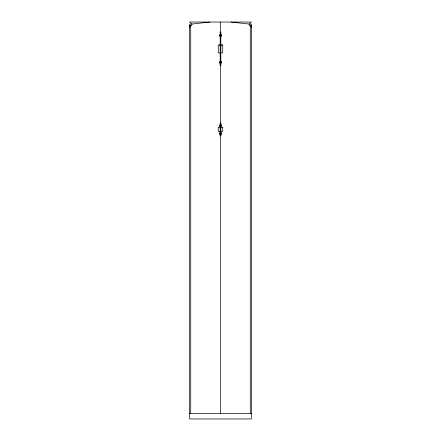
<?xml version="1.0" encoding="UTF-8"?>
<svg xmlns="http://www.w3.org/2000/svg" width="441" height="441" viewBox="0 0 441 441"><rect width="100%" height="100%" fill="white"/><g stroke="black" fill="none" stroke-linecap="round" stroke-linejoin="round"><path stroke-width="0.66" d="M189.641 27.64L190.258 26.096L191.642 25.402L189.641 25.402M248.928 24.481L251.359 22.05L189.641 22.05L192.072 24.481M209.993 22.05L189.641 24.288L189.641 418.95L251.359 418.95L251.359 24.288L231.007 22.05M251.359 25.402L249.358 25.402L250.742 26.096L251.359 27.64M220.164 32.573L220.836 32.573M220.164 33.676L220.836 33.676M219.491 45.191L221.509 45.191M220.164 64.088L220.836 64.088M220.164 65.196L220.836 65.196M220.164 123.524L220.836 123.524M220.164 124.627L220.836 124.627M220.164 134.246L220.836 134.246M220.164 135.348L220.836 135.348M189.641 413.36L251.359 413.36M219.778 133.017L220.07 134.13M250.273 25.402L250.273 413.36M221.057 34.905L221.057 36.024M221.057 61.85L221.057 62.969M221.057 125.079L221.057 126.192M221.057 133.017L221.057 134.13M220.5 22.05L220.5 32.199M220.5 65.698L220.5 123.028M220.5 135.508L220.5 413.36M219.943 34.905L219.943 36.024M219.943 61.85L219.943 62.969M219.943 125.079L219.943 126.192M219.943 133.017L219.943 134.13M190.727 25.402L190.727 413.36M220.836 32.11L220.164 32.11L220.164 65.654L220.836 65.654L220.836 32.11M221.509 34.905L219.491 34.905L219.491 36.024L221.509 36.024L221.509 34.905M222.738 44.971L218.262 44.971L218.262 52.909L222.738 52.909L222.738 44.971M221.509 61.85L219.491 61.85L219.491 62.969L221.509 62.969L221.509 61.85M220.836 123.067L220.164 123.067L220.164 135.811L220.836 135.811L220.836 123.067M221.509 125.079L219.491 125.079L219.491 126.192L221.509 126.192L221.509 125.079M222.738 127.311L218.262 127.311L218.262 131.335L222.738 131.335L222.738 127.311M221.509 133.017L219.491 133.017L219.491 134.13L221.509 134.13L221.509 133.017"/></g></svg>
